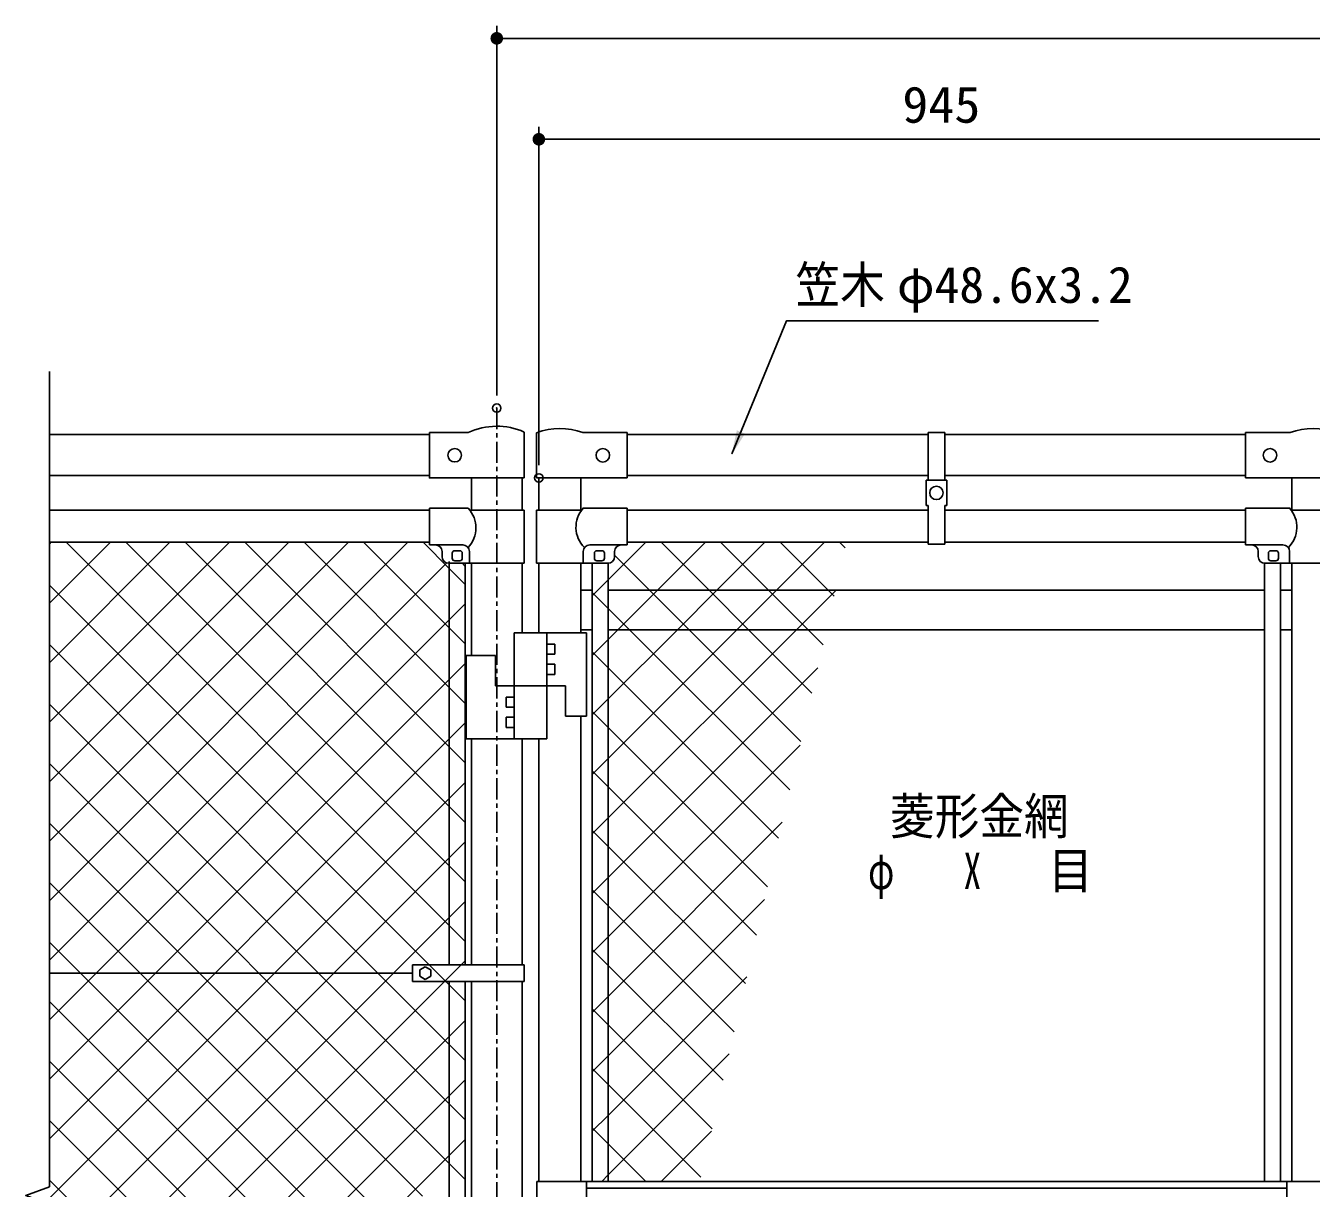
# Model space of a CAD drawing. Units: millimetres, scale not verified. Extents: x -4455 to 4455, y -3150 to 3150.
# Drawn here: x -110 to 1418, y 349 to 1730 of the extents above; entities that cross this region are included whole.
import ezdxf
from ezdxf.enums import TextEntityAlignment as Align

# ---------------------------------------------------------------- set-up
doc = ezdxf.new("R2010")
doc.units = ezdxf.units.MM
doc.header["$LTSCALE"] = 20
doc.header["$PDMODE"] = 32
doc.header["$PDSIZE"] = 10
doc.linetypes.add('USER1', pattern=[2, 1.25, -0.25, 0.25, -0.25])
doc.linetypes.add('USER3', pattern=[1.125, 0.75, -0.125, 0.125, -0.125])
for name, color, linetype, lineweight in [('0-0_6文字', 3, 'Continuous', 25), ('0-1_8部品', 7, 'Continuous', 25), ('0-3_1部材', 7, 'Continuous', 25), ('0-4_中心線', 1, 'USER3', 25), ('0-5_5寸法', 1, 'Continuous', 25), ('0-6_SUNPOU', 1, 'Continuous', 25), ('0-D_2網', 4, 'Continuous', 25)]:
    doc.layers.add(name, color=color, linetype=linetype, lineweight=lineweight)
doc.layers.add('0-7_DEFPOINTS', color=7, linetype='Continuous')
doc.styles.add('ＭＳ ゴシック', font='')
doc.styles.get('ＭＳ ゴシック').set_extended_font_data('MS Gothic')

# ---------------------------------------------------------------- blocks, each defined once
blk = doc.blocks.new('M1')
at = {"layer": '0-6_SUNPOU'}
blk.add_line((-5, 0), (-38.58, 0), dxfattribs=at)
for points in [[(0, 0), (-5, 0), (-4.96, 0.63)], [(0, 0), (-4.96, -0.63), (-5, 0)], [(0, 0), (-4.96, 0.63), (-4.84, 1.24)], [(0, 0), (-4.84, -1.24), (-4.96, -0.63)], [(0, 0), (-4.84, 1.24), (-4.65, 1.84)], [(0, 0), (-4.65, -1.84), (-4.84, -1.24)], [(0, 0), (-4.65, 1.84), (-4.38, 2.41)], [(0, 0), (-4.38, -2.41), (-4.65, -1.84)], [(0, 0), (-4.38, 2.41), (-4.05, 2.94)], [(0, 0), (-4.05, -2.94), (-4.38, -2.41)], [(0, 0), (-4.05, 2.94), (-3.64, 3.42)], [(0, 0), (-3.64, -3.42), (-4.05, -2.94)], [(0, 0), (-3.64, 3.42), (-3.19, 3.85)], [(0, 0), (-3.19, -3.85), (-3.64, -3.42)], [(0, 0), (-3.19, 3.85), (-2.68, 4.22)], [(0, 0), (-2.68, -4.22), (-3.19, -3.85)], [(0, 0), (-2.68, 4.22), (-2.13, 4.52)], [(0, 0), (-2.13, -4.52), (-2.68, -4.22)], [(0, 0), (-2.13, 4.52), (-1.55, 4.76)], [(0, 0), (-1.55, -4.76), (-2.13, -4.52)], [(0, 0), (-1.55, 4.76), (-0.94, 4.91)], [(0, 0), (-0.94, -4.91), (-1.55, -4.76)], [(0, 0), (-0.94, 4.91), (-0.31, 4.99)], [(0, 0), (-0.31, -4.99), (-0.94, -4.91)], [(0, 0), (-0.31, 4.99), (0.31, 4.99)], [(0, 0), (0.31, -4.99), (-0.31, -4.99)], [(0, 0), (0.31, 4.99), (0.94, 4.91)], [(0, 0), (0.94, 4.91), (1.55, 4.76)], [(0, 0), (1.55, 4.76), (2.13, 4.52)], [(0, 0), (2.13, 4.52), (2.68, 4.22)], [(0, 0), (2.68, 4.22), (3.19, 3.85)], [(0, 0), (3.19, 3.85), (3.64, 3.42)], [(0, 0), (3.64, 3.42), (4.05, 2.94)], [(0, 0), (4.05, 2.94), (4.38, 2.41)], [(0, 0), (4.38, 2.41), (4.65, 1.84)], [(0, 0), (4.65, 1.84), (4.84, 1.24)], [(0, 0), (4.84, 1.24), (4.96, 0.63)], [(0, 0), (4.96, 0.63), (5, 0)], [(0, 0), (0.94, -4.91), (0.31, -4.99)], [(0, 0), (1.55, -4.76), (0.94, -4.91)], [(0, 0), (2.13, -4.52), (1.55, -4.76)], [(0, 0), (2.68, -4.22), (2.13, -4.52)], [(0, 0), (3.19, -3.85), (2.68, -4.22)], [(0, 0), (3.64, -3.42), (3.19, -3.85)], [(0, 0), (4.05, -2.94), (3.64, -3.42)], [(0, 0), (4.38, -2.41), (4.05, -2.94)], [(0, 0), (4.65, -1.84), (4.38, -2.41)], [(0, 0), (4.84, -1.24), (4.65, -1.84)], [(0, 0), (4.96, -0.63), (4.84, -1.24)], [(0, 0), (5, 0), (4.96, -0.63)]]:
    blk.add_solid(points, dxfattribs=at)

msp = doc.modelspace()

# ---------------------------------------------------------------- linework, layer by layer
at = {"layer": '0-0_6文字', "color": 4}
msp.add_lwpolyline([(1165.26, 1379.76), (794.63, 1379.76), (729.78, 1221.52)], dxfattribs=at)
msp.add_solid([(729.02, 1219.67), (735.58, 1249.41), (745.22, 1245.45)], dxfattribs=at)
at = {"layer": '0-1_8部品'}
for p, q in [((370.26, 1156.74), (416.29, 1156.74)), ((370.26, 1156.74), (370.26, 1113.39)), ((418.31, 1154.39), (482.81, 1154.39)), ((482.81, 1154.39), (482.81, 1091.39)), ((551.04, 1154.39), (497.56, 1154.39)), ((497.56, 1154.39), (497.56, 1091.39)), ((605.26, 1156.74), (552.52, 1156.74)), ((605.26, 1156.74), (605.26, 1113.39)), ((1340.26, 1156.74), (1393, 1156.74)), ((1340.26, 1156.74), (1340.26, 1113.39)), ((1447.96, 1154.39), (1394.48, 1154.39)), ((370.26, 1113.39), (377.26, 1113.39)), ((409.71, 1113.39), (377.26, 1113.39)), ((385.26, 1105.39), (385.26, 1099.39)), ((397.26, 1103.39), (397.26, 1097.39)), ((400.26, 1106.39), (406.26, 1106.39)), ((409.26, 1103.39), (409.26, 1097.39)), ((417.71, 1105.39), (417.71, 1091.39)), ((552.96, 1105.39), (552.96, 1091.39)), ((560.96, 1113.39), (598.26, 1113.39)), ((566.26, 1103.39), (566.26, 1097.39)), ((575.26, 1106.39), (569.26, 1106.39)), ((578.26, 1103.39), (578.26, 1097.39)), ((590.26, 1105.39), (590.26, 1099.39)), ((605.26, 1113.39), (598.26, 1113.39)), ((1340.26, 1113.39), (1347.26, 1113.39)), ((1384.56, 1113.39), (1347.26, 1113.39)), ((1355.26, 1105.39), (1355.26, 1099.39)), ((1367.26, 1103.39), (1367.26, 1097.39)), ((1370.26, 1106.39), (1376.26, 1106.39)), ((1379.26, 1103.39), (1379.26, 1097.39)), ((1392.56, 1105.39), (1392.56, 1091.39)), ((393.26, 1091.39), (482.81, 1091.39)), ((400.26, 1094.39), (406.26, 1094.39)), ((412.76, 1087.73), (409.1, 1091.39)), ((582.26, 1091.39), (497.56, 1091.39)), ((575.26, 1094.39), (569.26, 1094.39)), ((1363.26, 1091.39), (1447.96, 1091.39)), ((1370.26, 1094.39), (1376.26, 1094.39)), ((470.76, 1008.89), (556.76, 1008.89)), ((470.76, 1008.89), (470.76, 882.89)), ((509.76, 1008.89), (509.76, 882.89)), ((556.76, 1008.89), (556.76, 909.89)), ((509.76, 995.39), (519.26, 995.39)), ((519.26, 995.39), (519.26, 983.39)), ((413.76, 981.89), (413.76, 882.89)), ((413.76, 981.89), (448.76, 981.89)), ((448.76, 981.89), (448.76, 945.89)), ((509.76, 983.39), (519.26, 983.39)), ((509.76, 971.39), (519.26, 971.39)), ((519.26, 971.39), (519.26, 959.39)), ((509.76, 959.39), (519.26, 959.39)), ((448.76, 945.89), (531.76, 945.89)), ((470.76, 932.39), (461.26, 932.39)), ((461.26, 920.39), (461.26, 932.39)), ((531.76, 945.89), (531.76, 909.89)), ((470.76, 920.39), (461.26, 920.39)), ((470.76, 908.39), (461.26, 908.39)), ((461.26, 896.39), (461.26, 908.39)), ((531.76, 909.89), (556.76, 909.89)), ((470.76, 896.39), (461.26, 896.39)), ((413.76, 882.89), (509.76, 882.89)), ((482.76, 614.39), (350.26, 614.39)), ((350.26, 594.39), (350.26, 614.39)), ((358.76, 608.14), (365.26, 611.9)), ((365.26, 611.9), (371.76, 608.14)), ((482.76, 594.39), (482.76, 614.39)), ((358.76, 600.64), (358.76, 608.14)), ((365.26, 596.89), (358.76, 600.64)), ((371.76, 600.64), (365.26, 596.89)), ((371.76, 608.14), (371.76, 600.64)), ((482.76, 594.39), (350.26, 594.39)), ((1447.51, 356.89), (1383.21, 356.89)), ((1389.41, 356.89), (1389.41, 335.89))]:
    msp.add_line(p, q, dxfattribs=at)
for centre, radius, start, end in [((391.67, 1133.49), 33.86, 316.34265, 43.35894), ((578.22, 1134.19), 33.86, 138.24888, 225.44442), ((1367.3, 1134.19), 33.86, 314.55558, 41.75112), ((377.26, 1105.39), 8, 0, 90), ((400.26, 1103.39), 3, 90, 180), ((406.26, 1103.39), 3, 0, 90), ((409.71, 1105.39), 8, 0, 90), ((560.96, 1105.39), 8, 90, 180), ((569.26, 1103.39), 3, 90, 180), ((575.26, 1103.39), 3, 0, 90), ((598.26, 1105.39), 8, 90, 180), ((1347.26, 1105.39), 8, 0, 90), ((1370.26, 1103.39), 3, 90, 180), ((1376.26, 1103.39), 3, 0, 90), ((1384.56, 1105.39), 8, 0, 90), ((393.26, 1099.39), 8, 180, 270), ((400.26, 1097.39), 3, 180, 270), ((406.26, 1097.39), 3, 270, 0), ((569.26, 1097.39), 3, 180, 270), ((575.26, 1097.39), 3, 270, 0), ((582.26, 1099.39), 8, 270, 0), ((1363.26, 1099.39), 8, 180, 270), ((1370.26, 1097.39), 3, 180, 270), ((1376.26, 1097.39), 3, 270, 0)]:
    msp.add_arc(centre, radius, start, end, dxfattribs=at)
at = {"layer": '0-3_1部材', "color": 4}
for p, q in [((-81.42, 384.56), (-81.42, 1319.26)), ((-81.42, 350.34), (-81.42, 384.56))]:
    msp.add_line(p, q, dxfattribs=at)
at = {"layer": '0-3_1部材'}
for p, q in [((-81.42, 1244.39), (370.26, 1244.39)), ((370.26, 1246.74), (370.26, 1192.89)), ((370.26, 1246.74), (416.29, 1246.74)), ((482.81, 1247.39), (482.81, 1192.89)), ((497.56, 1246.58), (497.56, 1192.89)), ((605.26, 1246.74), (552.52, 1246.74)), ((605.26, 1246.74), (605.26, 1192.89)), ((962.76, 1244.39), (605.26, 1244.39)), ((962.76, 1246.74), (962.76, 1190.08)), ((982.76, 1246.74), (962.76, 1246.74)), ((982.76, 1246.74), (982.76, 1190.08)), ((1340.26, 1244.39), (982.76, 1244.39)), ((1340.26, 1246.74), (1393, 1246.74)), ((1340.26, 1246.74), (1340.26, 1192.89)), ((-81.42, 1195.79), (370.26, 1195.79)), ((420.26, 1192.89), (420.26, 1154.39)), ((480.26, 1192.89), (480.26, 1154.39)), ((497.56, 1192.89), (605.26, 1192.89)), ((497.56, 1192.89), (598.26, 1192.89)), ((500.26, 1192.89), (500.26, 1154.39)), ((550.26, 1192.89), (550.26, 1154.39)), ((605.26, 1192.89), (598.26, 1192.89)), ((962.76, 1195.79), (605.26, 1195.79)), ((1340.26, 1195.79), (982.76, 1195.79)), ((1447.96, 1192.89), (1340.26, 1192.89)), ((1340.26, 1192.89), (1347.26, 1192.89)), ((1395.26, 1192.89), (1395.26, 1154.39)), ((960.51, 1190.08), (960.51, 1160.08)), ((985.11, 1190.08), (960.51, 1190.08)), ((985.11, 1190.08), (985.11, 1160.08)), ((-81.42, 1154.39), (370.26, 1154.39)), ((962.76, 1154.39), (605.26, 1154.39)), ((962.76, 1160.08), (960.51, 1160.08)), ((962.76, 1160.08), (962.76, 1114.12)), ((982.76, 1160.08), (982.76, 1114.12)), ((985.11, 1160.08), (982.76, 1160.08)), ((1340.26, 1154.39), (982.76, 1154.39)), ((-81.42, 1116.39), (370.26, 1116.39)), ((962.76, 1116.39), (605.26, 1116.39)), ((1340.26, 1116.39), (982.76, 1116.39)), ((982.76, 1114.12), (962.76, 1114.12)), ((393.76, 1093.58), (393.76, 829.39)), ((393.76, 1093.58), (393.76, 614.39)), ((412.76, 1091.39), (412.76, 829.39)), ((412.76, 1091.39), (412.76, 614.39)), ((420.26, 1091.39), (420.26, 981.89)), ((420.26, 1091.39), (420.26, 1071.89)), ((480.26, 1091.39), (480.26, 1008.89)), ((500.26, 1091.39), (500.26, 1008.89)), ((550.26, 1091.39), (550.26, 1008.89)), ((563.76, 1091.39), (563.76, 856.89)), ((563.76, 1091.39), (563.76, 356.89)), ((582.76, 1091.41), (582.76, 856.89)), ((582.76, 1091.41), (582.76, 356.89)), ((1362.76, 1091.41), (1362.76, 856.89)), ((1362.76, 1091.41), (1362.76, 356.89)), ((1381.76, 1091.39), (1381.76, 856.89)), ((1381.76, 1091.39), (1381.76, 356.89)), ((1395.26, 1091.39), (1395.26, 853.89)), ((1395.26, 1091.39), (1395.26, 356.89)), ((563.76, 1059.39), (550.26, 1059.39)), ((594.43, 1059.39), (582.76, 1059.39)), ((1362.76, 1059.39), (588.59, 1059.39)), ((1331.72, 1059.39), (1319.51, 1059.39)), ((1395.26, 1059.39), (1381.76, 1059.39)), ((563.76, 1012.39), (550.26, 1012.39)), ((634.39, 1012.39), (582.76, 1012.39)), ((1310.59, 1012.39), (634.39, 1012.39)), ((1362.76, 1012.39), (1310.59, 1012.39)), ((1395.26, 1012.39), (1381.76, 1012.39)), ((550.26, 909.89), (550.26, 356.89)), ((420.26, 882.89), (420.26, 614.39)), ((480.26, 882.89), (480.26, 614.39)), ((500.26, 882.89), (500.26, 356.89)), ((-81.42, 604.39), (350.26, 604.39)), ((393.76, 594.39), (393.76, 64.39)), ((412.76, 594.39), (412.76, 64.39)), ((420.26, 594.39), (420.26, 64.39)), ((480.26, 594.39), (480.26, 64.39)), ((557.08, 356.89), (497.76, 356.89)), ((497.76, 356.89), (497.76, 301.89)), ((557.08, 356.89), (1390.26, 356.89)), ((557.08, 356.89), (557.08, 301.89)), ((557.08, 348.89), (1389.41, 348.89))]:
    msp.add_line(p, q, dxfattribs=at)
msp.add_lwpolyline([(482.81, 1192.89), (370.26, 1192.89), (377.26, 1192.89)], dxfattribs=at)
at = {"layer": '0-3_1部材', "color": 4}
msp.add_lwpolyline([(-53.23, 319.56), (-109.61, 340.08), (-81.42, 350.34)], dxfattribs=at)
at = {"layer": '0-3_1部材'}
for centre in [(400.26, 1219.82), (576.26, 1219.79), (1369.26, 1219.79), (972.76, 1175.08)]:
    msp.add_circle(centre, 8, dxfattribs=at)
for centre, start, end in [((450.26, 1174.31), 65.99132, 115.12834), ((525.26, 1171.53), 70.07395, 110.25812), ((1420.26, 1171.53), 69.74188, 109.92605)]:
    msp.add_arc(centre, 80, start, end, dxfattribs=at)
at = {"layer": '0-4_中心線', "linetype": 'USER1'}
msp.add_line((450.26, 1275.89), (450.26, -954.51), dxfattribs=at)
at = {"layer": '0-5_5寸法'}
for p, q in [((450.26, 1290.89), (450.26, 1730.31)), ((2420.26, 1715.31), (480.26, 1715.31)), ((500.26, 1207.89), (500.26, 1610.31)), ((1415.26, 1595.31), (530.26, 1595.31)), ((1415.26, 1595.31), (1385.26, 1595.31))]:
    msp.add_line(p, q, dxfattribs=at)
at = {"layer": '0-7_DEFPOINTS'}
for p in [(450.26, 1715.31), (500.26, 1595.31), (450.26, 1275.89), (500.26, 1192.89)]:
    msp.add_point(p, dxfattribs=at)
at = {"layer": '0-D_2網'}
for p, q in [((-81.42, 1114.65), (-79.68, 1116.39)), ((-81.42, 1043.94), (-8.97, 1116.39)), ((-81.42, 973.23), (61.74, 1116.39)), ((-81.42, 902.52), (132.45, 1116.39)), ((-81.42, 831.81), (203.16, 1116.39)), ((-81.42, 761.1), (273.87, 1116.39)), ((-81.42, 690.39), (344.58, 1116.39)), ((393.76, 661.12), (-61.51, 1116.39)), ((393.76, 731.83), (9.2, 1116.39)), ((393.76, 802.54), (79.91, 1116.39)), ((393.76, 873.25), (150.62, 1116.39)), ((393.76, 943.96), (221.33, 1116.39)), ((393.76, 1014.67), (292.04, 1116.39)), ((393.76, 1085.38), (362.75, 1116.39)), ((582.76, 1071.73), (627.42, 1116.39)), ((702.59, 1059.39), (645.59, 1116.39)), ((773.3, 1059.39), (716.3, 1116.39)), ((864.36, 1109.75), (857.73, 1116.39)), ((-81.42, 619.68), (390.72, 1091.82)), ((412.76, 1066.38), (393.76, 1085.38)), ((563.76, 1052.73), (582.76, 1071.73)), ((582.76, 1037.8), (563.76, 1056.8)), ((749.59, 1012.39), (702.59, 1059.39)), ((820.3, 1012.39), (773.3, 1059.39)), ((393.76, 1024.15), (412.76, 1043.15)), ((-81.42, 548.97), (393.76, 1024.15)), ((412.76, 995.67), (393.76, 1014.67)), ((824.81, 937.18), (749.59, 1012.39)), ((837.99, 994.7), (820.3, 1012.39)), ((563.76, 982.02), (582.76, 1001.02)), ((582.76, 967.09), (563.76, 986.09)), ((393.76, 953.44), (412.76, 972.44)), ((785.26, 764.6), (582.76, 967.09)), ((582.76, 718.17), (831.66, 967.08)), ((-81.42, 478.26), (393.76, 953.44)), ((412.76, 924.96), (393.76, 943.96)), ((393.76, 448.99), (-81.42, 924.17)), ((563.76, 911.31), (582.76, 930.31)), ((393.76, 882.73), (412.76, 901.73)), ((582.76, 896.38), (563.76, 915.38)), ((772.07, 707.07), (582.76, 896.38)), ((-81.42, 407.55), (393.76, 882.73)), ((412.76, 854.25), (393.76, 873.25)), ((582.76, 647.46), (810.64, 875.34)), ((563.76, 840.6), (582.76, 859.6)), ((393.76, 378.28), (-81.42, 853.46)), ((582.76, 825.67), (563.76, 844.67)), ((758.89, 649.55), (582.76, 825.67)), ((412.76, 783.54), (393.76, 802.54)), ((361.93, 339.39), (-81.42, 782.75)), ((582.76, 576.75), (789.61, 783.61)), ((582.76, 754.96), (563.76, 773.96)), ((745.7, 592.02), (582.76, 754.96)), ((412.76, 712.83), (393.76, 731.83)), ((563.76, 699.17), (582.76, 718.17)), ((301.22, 329.39), (-81.42, 712.04)), ((582.76, 684.25), (563.76, 703.25)), ((732.52, 534.49), (582.76, 684.25)), ((412.76, 642.12), (393.76, 661.12)), ((563.76, 628.46), (582.76, 647.46)), ((230.51, 329.39), (-81.42, 641.33)), ((582.76, 613.54), (563.76, 632.54)), ((719.33, 476.97), (582.76, 613.54)), ((159.8, 329.39), (-81.42, 570.62)), ((563.76, 557.75), (582.76, 576.75)), ((582.76, 542.83), (563.76, 561.83)), ((393.76, 529.17), (412.76, 548.17)), ((706.15, 419.44), (582.76, 542.83)), ((193.98, 329.39), (393.76, 529.17)), ((582.76, 472.12), (563.76, 491.12)), ((393.76, 458.46), (412.76, 477.46)), ((264.69, 329.39), (393.76, 458.46)), ((692.96, 361.91), (582.76, 472.12)), ((412.76, 429.99), (393.76, 448.99)), ((645.74, 356.89), (705.51, 416.66)), ((393.76, 387.75), (412.76, 406.75)), ((335.4, 329.39), (393.76, 387.75)), ((412.76, 359.28), (393.76, 378.28))]:
    msp.add_line(p, q, dxfattribs=at)
for points in [[(582.76, 1001.02), (594.13, 1012.39), (641.13, 1059.39), (698.13, 1116.39)], [(582.76, 930.31), (664.84, 1012.39), (711.84, 1059.39), (768.84, 1116.39)], [(582.76, 859.6), (735.56, 1012.39), (782.56, 1059.39), (839.56, 1116.39)], [(851.18, 1052.23), (844.02, 1059.39), (787.02, 1116.39)], [(811.62, 879.65), (678.88, 1012.39), (631.88, 1059.39), (590.26, 1101.01)], [(412.76, 571.41), (393.76, 590.41), (-81.42, 1065.59)], [(563.76, 769.89), (582.76, 788.89), (806.27, 1012.39), (852.69, 1058.81)], [(798.44, 822.12), (608.17, 1012.39), (582.76, 1037.8)], [(412.76, 500.7), (393.76, 519.7), (-81.42, 994.88)], [(-86.57, 331.69), (393.76, 812.02), (412.76, 831.02)], [(-81.42, 266.12), (-18.16, 329.39), (393.76, 741.31), (412.76, 760.31)], [(-81.42, 195.41), (52.56, 329.39), (393.76, 670.6), (412.76, 689.6)], [(563.76, 487.04), (582.76, 506.04), (768.59, 691.87)], [(-81.42, 124.7), (123.27, 329.39), (393.76, 599.89), (412.76, 618.89)], [(563.76, 416.33), (582.76, 435.33), (747.56, 600.13)], [(575.03, 356.89), (582.76, 364.62), (726.54, 508.4)], [(412.76, 5.72), (393.76, 24.72), (89.09, 329.39), (-81.42, 499.9)], [(412.76, -64.99), (393.76, -45.99), (18.38, 329.39), (-81.42, 429.19)], [(627.28, 356.89), (582.76, 401.41), (563.76, 420.41)], [(412.76, -135.7), (393.76, -116.7), (-52.33, 329.39), (-81.42, 358.48)]]:
    msp.add_lwpolyline(points, dxfattribs=at)

# ---------------------------------------------------------------- block references
at = {"layer": '0-5_5寸法', "xscale": 1.5, "yscale": 1.5, "rotation": 180}
for p in [(450.26, 1715.31), (500.26, 1595.31)]:
    msp.add_blockref('M1', p, dxfattribs=at)
at = {"layer": '0-5_5寸法', "xscale": 1.5, "yscale": 1.5}
msp.add_blockref('M1', (1445.26, 1595.31), dxfattribs=at)
msp.add_blockref('M1', (1445.26, 1595.31), dxfattribs=at)

# ---------------------------------------------------------------- texts
at = {"layer": '0-0_6文字', "style": 'ＭＳ ゴシック'}
for s, width, p in [('笠木', 0.9, (805.3, 1387.86)), ('菱形金網', 0.9, (917.64, 756.36)), ('目', 0.9, (1105.65, 691.62)), ('φ    X', 0.7, (891.47, 691.23))]:
    msp.add_text(s, height=43.26, dxfattribs=dict(at, width=width)).set_placement(p, align=Align.BOTTOM_LEFT)
msp.add_text('φ48.6x3.2', height=43.26, dxfattribs=at).set_placement((925.85, 1387.89), align=Align.BOTTOM_LEFT)
at = {"layer": '0-5_5寸法', "color": 3, "style": 'ＭＳ ゴシック', "width": 1.05}
msp.add_text('945', height=43.26, dxfattribs=at).set_placement((932.26, 1601.99), align=Align.BOTTOM_LEFT)

doc.saveas('drawing.dxf')
